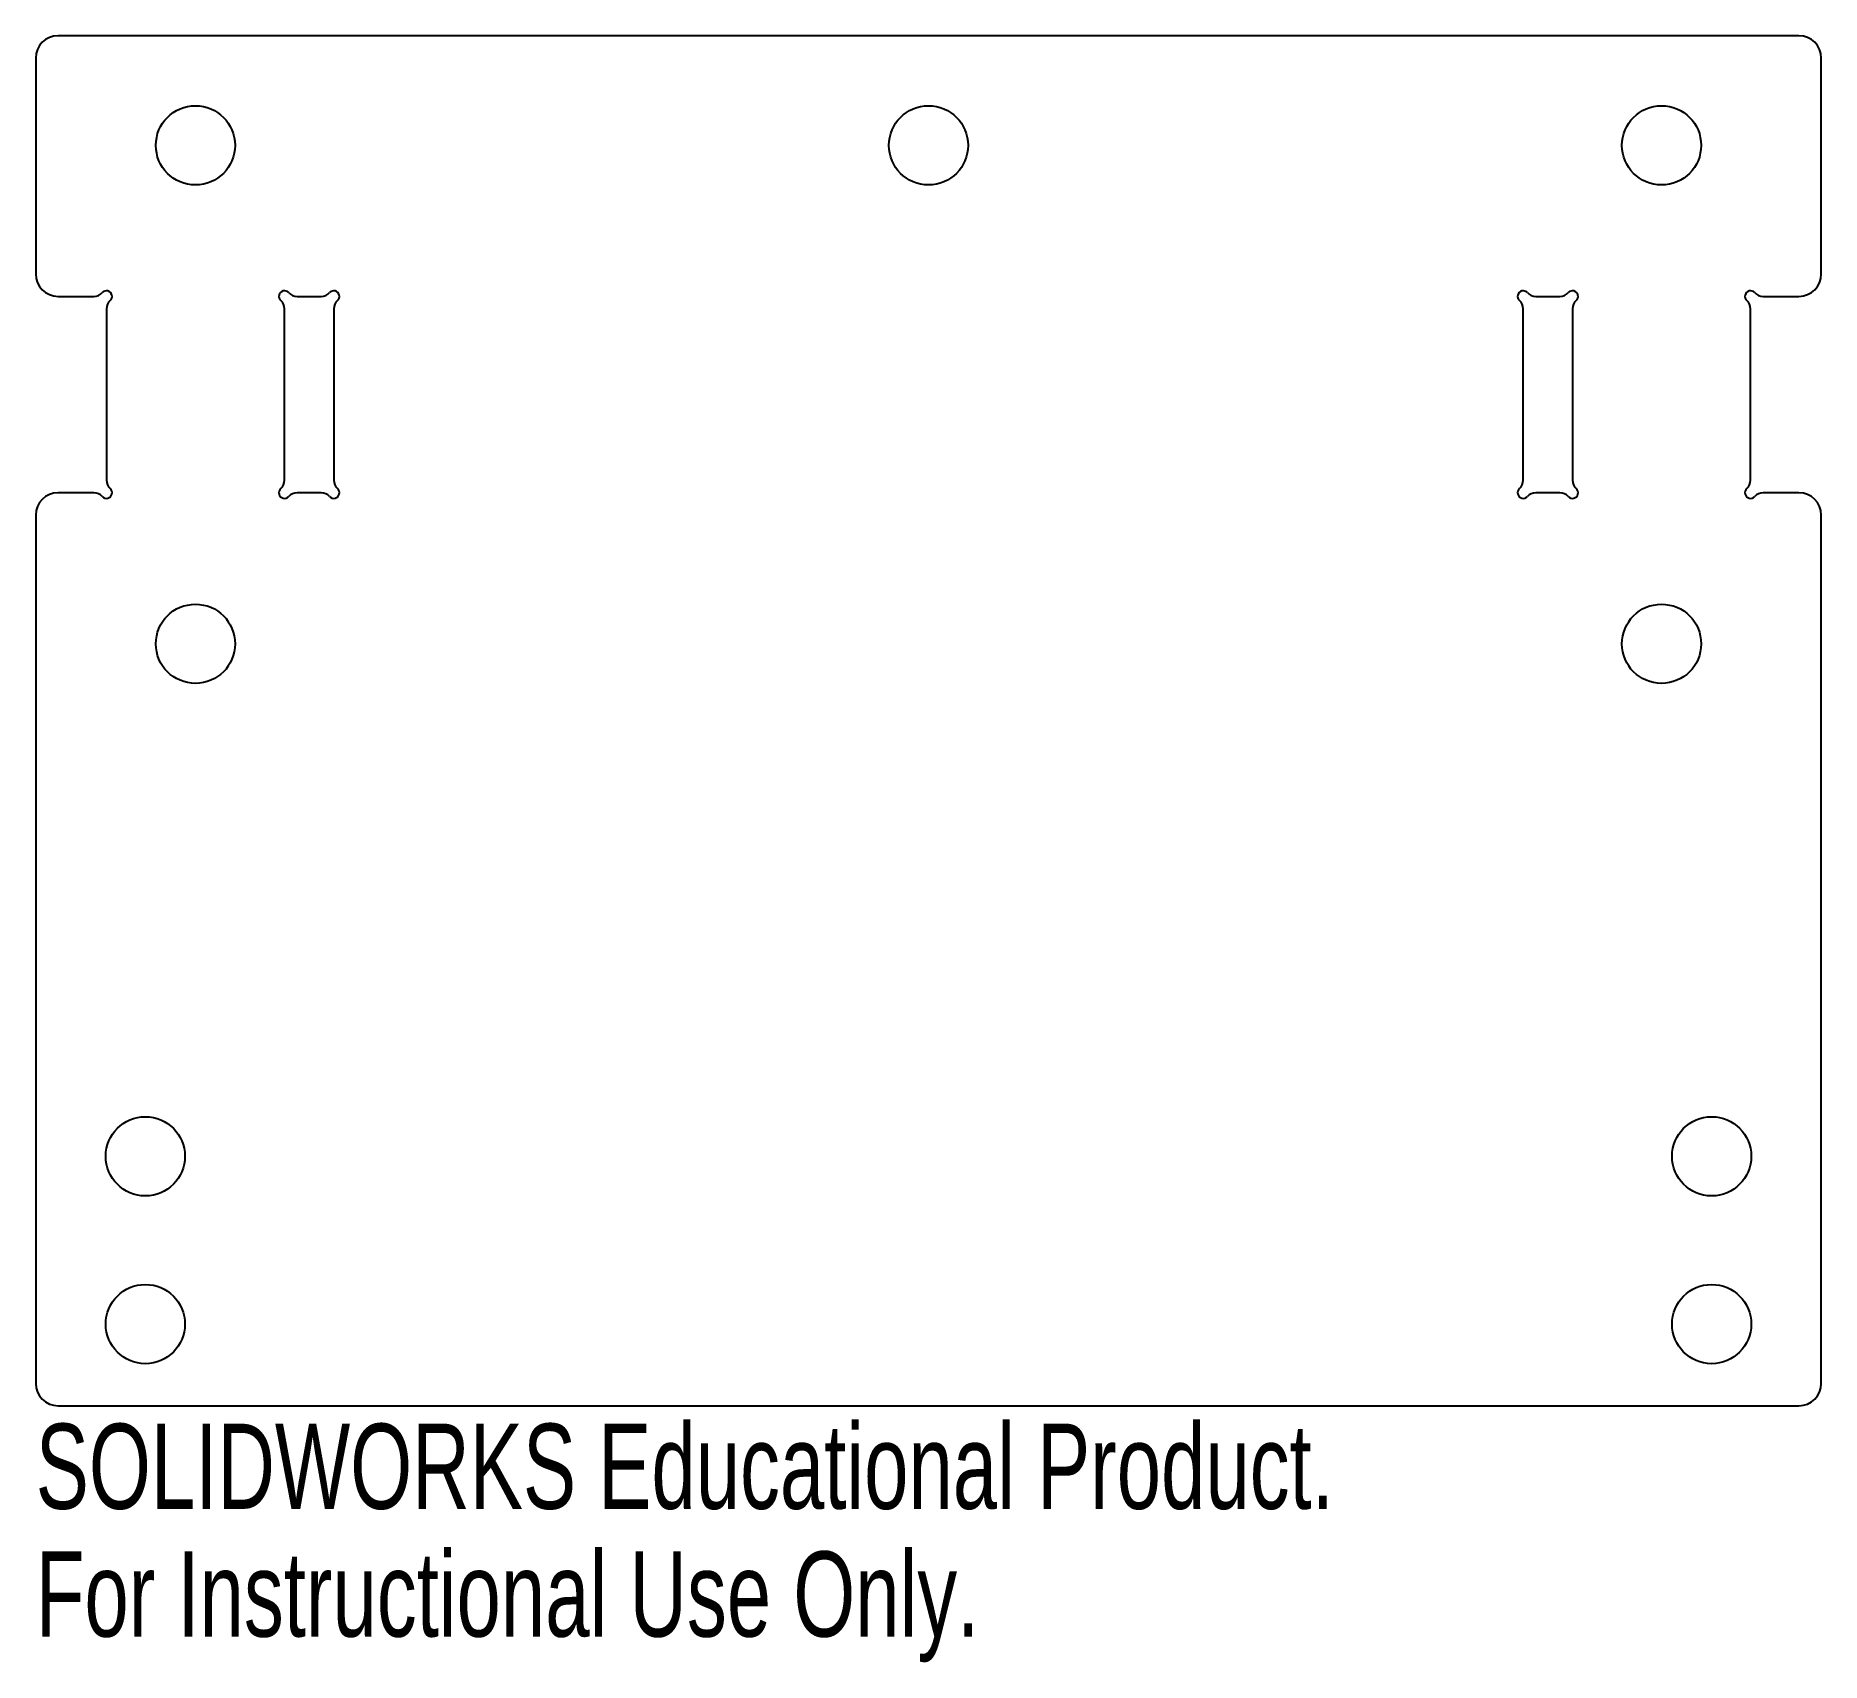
# Model space of a CAD drawing. Header units: inches. Extents: x -2 to 2, y -1.95 to 1.68.
import ezdxf

# ---------------------------------------------------------------- set-up
doc = ezdxf.new("R2010")
doc.units = ezdxf.units.IN
doc.header["$MEASUREMENT"] = 0
doc.styles.add('SLDTEXTSTYLE0', font='TXT', dxfattribs={"width": 0.7})

msp = doc.modelspace()

# ---------------------------------------------------------------- linework, layer by layer
at = {"color": 7, "linetype": 'Continuous', "lineweight": 25}
for p, q in [((1.945, 1.6825), (-1.945, 1.6825)), ((-1.995, 1.6325), (-1.995, 1.15)), ((1.995, 1.15), (1.995, 1.6325)), ((-1.945, 1.1), (-1.865, 1.1)), ((-1.411, 1.1), (-1.357, 1.1)), ((1.357, 1.1), (1.411, 1.1)), ((1.865, 1.1), (1.945, 1.1)), ((-1.837, 1.072), (-1.837, 0.689)), ((-1.439, 0.689), (-1.439, 1.072)), ((-1.329, 1.072), (-1.329, 0.689)), ((1.329, 0.689), (1.329, 1.072)), ((1.439, 1.072), (1.439, 0.689)), ((1.837, 0.689), (1.837, 1.072)), ((-1.865, 0.661), (-1.945, 0.661)), ((-1.357, 0.661), (-1.411, 0.661)), ((1.411, 0.661), (1.357, 0.661)), ((1.945, 0.661), (1.865, 0.661)), ((-1.995, 0.611), (-1.995, -1.3293)), ((1.995, -1.3293), (1.995, 0.611)), ((-1.945, -1.3793), (1.945, -1.3793))]:
    msp.add_line(p, q, dxfattribs=at)
for centre in [(-1.638, 1.4375), (0, 1.4375), (1.638, 1.4375), (-1.638, 0.3235), (1.638, 0.3235), (-1.75, -0.8218), (1.75, -0.8218), (-1.75, -1.1968), (1.75, -1.1968)]:
    msp.add_circle(centre, 0.0885, dxfattribs=at)
for centre, radius, start, end in [((-1.945, 1.6325), 0.05, 90, 180), ((1.945, 1.6325), 0.05, 0, 90), ((-1.945, 1.15), 0.05, 180, 270), ((1.945, 1.15), 0.05, 270, 0), ((-1.865, 1.125), 0.025, 270, 318.1897), ((-1.837, 1.1), 0.0125, 311.8103, 138.1897), ((-1.812, 1.072), 0.025, 131.8103, 180), ((-1.439, 1.1), 0.0125, 41.8103, 228.1897), ((-1.464, 1.072), 0.025, 0, 48.1897), ((-1.411, 1.125), 0.025, 221.8103, 270), ((-1.357, 1.125), 0.025, 270, 318.1897), ((-1.329, 1.1), 0.0125, 311.8103, 138.1897), ((-1.304, 1.072), 0.025, 131.8103, 180), ((1.329, 1.1), 0.0125, 41.8103, 228.1897), ((1.304, 1.072), 0.025, 0, 48.1897), ((1.357, 1.125), 0.025, 221.8103, 270), ((1.411, 1.125), 0.025, 270, 318.1897), ((1.439, 1.1), 0.0125, 311.8103, 138.1897), ((1.464, 1.072), 0.025, 131.8103, 180), ((1.837, 1.1), 0.0125, 41.8103, 228.1897), ((1.812, 1.072), 0.025, 0, 48.1897), ((1.865, 1.125), 0.025, 221.8103, 270), ((-1.812, 0.689), 0.025, 180, 228.1897), ((-1.464, 0.689), 0.025, 311.8103, 0), ((-1.304, 0.689), 0.025, 180, 228.1897), ((1.304, 0.689), 0.025, 311.8103, 0), ((1.464, 0.689), 0.025, 180, 228.1897), ((1.812, 0.689), 0.025, 311.8103, 0), ((-1.945, 0.611), 0.05, 90, 180), ((-1.865, 0.636), 0.025, 41.8103, 90), ((-1.837, 0.661), 0.0125, 221.8103, 48.1897), ((-1.439, 0.661), 0.0125, 131.8103, 318.1897), ((-1.411, 0.636), 0.025, 90, 138.1897), ((-1.357, 0.636), 0.025, 41.8103, 90), ((-1.329, 0.661), 0.0125, 221.8103, 48.1897), ((1.329, 0.661), 0.0125, 131.8103, 318.1897), ((1.357, 0.636), 0.025, 90, 138.1897), ((1.411, 0.636), 0.025, 41.8103, 90), ((1.439, 0.661), 0.0125, 221.8103, 48.1897), ((1.837, 0.661), 0.0125, 131.8103, 318.1897), ((1.865, 0.636), 0.025, 90, 138.1897), ((1.945, 0.611), 0.05, 0, 90), ((-1.945, -1.3293), 0.05, 180, 270), ((1.945, -1.3293), 0.05, 270, 0)]:
    msp.add_arc(centre, radius, start, end, dxfattribs=at)

# ---------------------------------------------------------------- texts
at = {"color": 7, "linetype": 'Continuous', "char_height": 0.1903, "attachment_point": 1, "style": 'SLDTEXTSTYLE0'}
for s, insert in [('SOLIDWORKS Educational Product.', (-1.995, -1.4194)), ('For Instructional Use Only.', (-1.995, -1.7049))]:
    msp.add_mtext(s, dxfattribs=dict(at, insert=insert))

doc.saveas('drawing.dxf')
